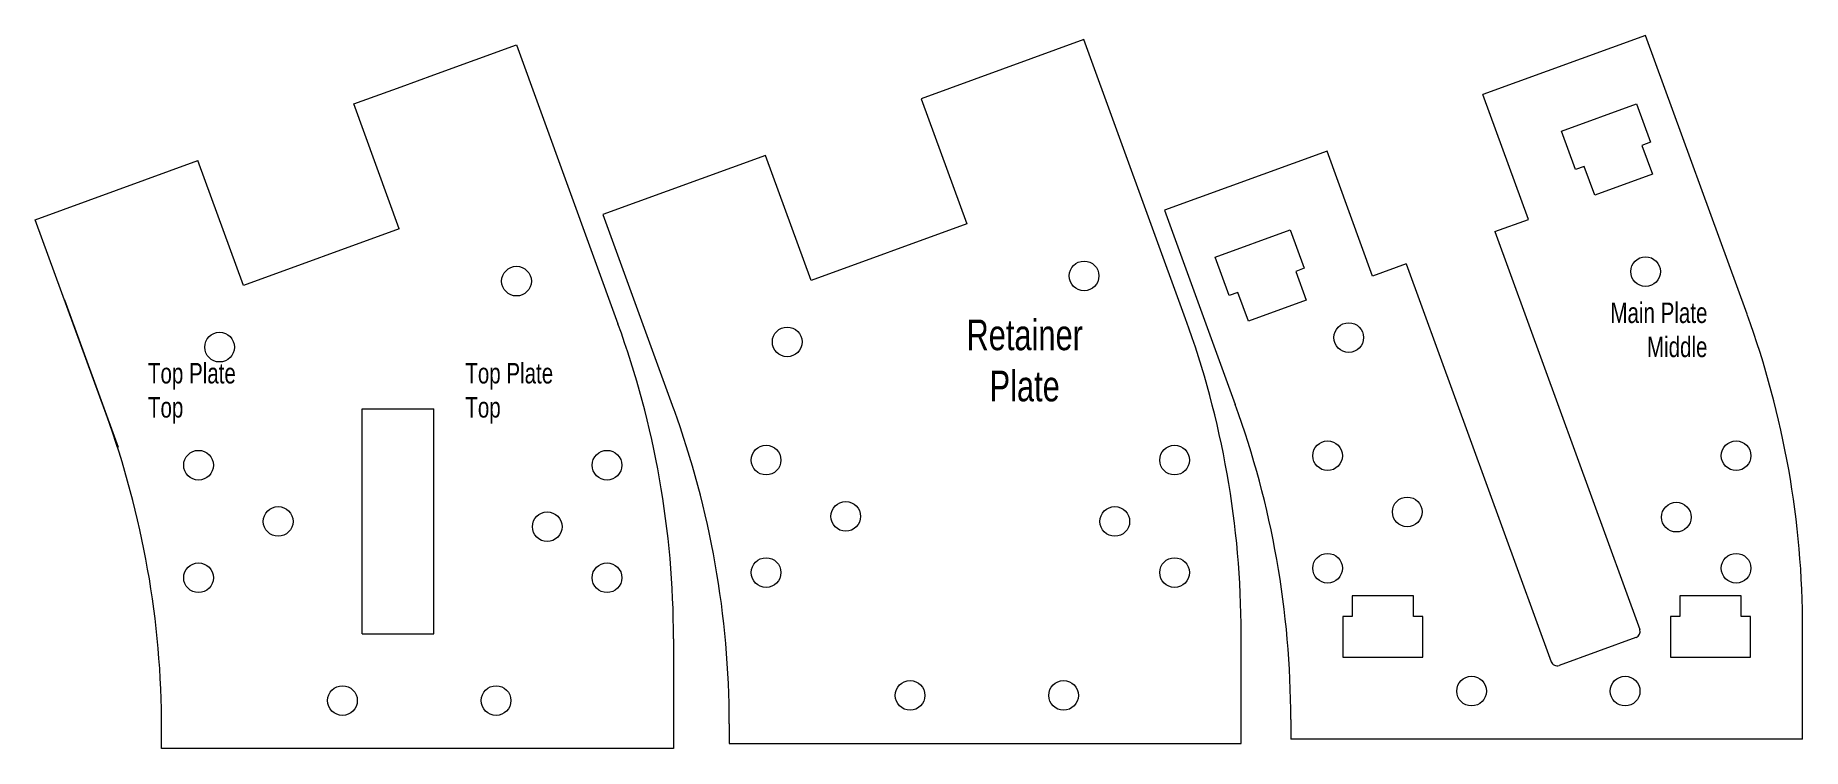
# Model space of a CAD drawing. Header units: millimetres. Extents: x 1 to 174, y 2 to 72.
import ezdxf

# ---------------------------------------------------------------- set-up
doc = ezdxf.new("R2010")
doc.units = ezdxf.units.MM
for name, color, linetype, lineweight, true_color in [('Main Plate Middle Layer', 7, 'CONTINUOUS', 0, 0x000000), ('Main Plate Middle Text', 4, 'CONTINUOUS', 0, 0x00ffff), ('Retainer Plate', 7, 'CONTINUOUS', 0, 0x000000), ('Retainer Plate Text', 4, 'CONTINUOUS', 0, 0x00ffff), ('Top Plate Top', 7, 'CONTINUOUS', 0, 0x000000), ('Top Plate Top Text', 4, 'CONTINUOUS', 0, 0x00ffff)]:
    doc.layers.add(name, color=color, linetype=linetype, lineweight=lineweight, true_color=true_color)
doc.styles.get("Standard").update_dxf_attribs({"font": 'txt', "width": 0.75})

msp = doc.modelspace()

# ---------------------------------------------------------------- linework, layer by layer
at = {"layer": 'Main Plate Middle Layer'}
for p, q in [((158.63, 71.74), (142.75, 65.96)), ((168.56, 44.47), (158.63, 71.74)), ((147.2, 53.75), (142.75, 65.96)), ((150.44, 62.38), (157.77, 65.04)), ((157.77, 65.04), (159.14, 61.29)), ((151.81, 58.62), (150.44, 62.38)), ((127.53, 60.42), (111.65, 54.64)), ((131.98, 48.21), (127.53, 60.42)), ((159.14, 61.29), (158.29, 60.98)), ((158.29, 60.98), (159.32, 58.16)), ((152.66, 58.93), (151.81, 58.62)), ((153.68, 56.11), (152.66, 58.93)), ((159.32, 58.16), (153.68, 56.11)), ((111.65, 54.64), (118.56, 35.65)), ((143.91, 52.55), (147.2, 53.75)), ((116.61, 50.06), (123.94, 52.73)), ((123.94, 52.73), (125.31, 48.97)), ((143.91, 52.55), (158.07, 13.65)), ((117.98, 46.31), (116.61, 50.06)), ((125.31, 48.97), (124.47, 48.67)), ((124.47, 48.67), (125.49, 45.85)), ((135.26, 49.4), (131.98, 48.21)), ((135.26, 49.4), (149.42, 10.5)), ((118.83, 46.61), (117.98, 46.31)), ((119.85, 43.79), (118.83, 46.61)), ((125.49, 45.85), (119.85, 43.79)), ((135.99, 16.94), (129.99, 16.94)), ((129.99, 16.94), (129.99, 14.94)), ((135.99, 14.94), (135.99, 16.94)), ((167.99, 16.94), (161.99, 16.94)), ((161.99, 16.94), (161.99, 14.94)), ((167.99, 14.94), (167.99, 16.94)), ((129.99, 14.94), (129.09, 14.94)), ((129.09, 14.94), (129.09, 10.94)), ((136.89, 14.94), (135.99, 14.94)), ((136.89, 10.94), (136.89, 14.94)), ((161.99, 14.94), (161.09, 14.94)), ((161.09, 14.94), (161.09, 10.94)), ((168.89, 14.94), (167.99, 14.94)), ((168.89, 10.94), (168.89, 14.94)), ((157.71, 12.88), (150.19, 10.14)), ((173.99, 2.94), (173.99, 13.68)), ((129.09, 10.94), (136.89, 10.94)), ((161.09, 10.94), (168.89, 10.94)), ((123.99, 4.87), (123.99, 2.94)), ((173.99, 2.94), (123.99, 2.94))]:
    msp.add_line(p, q, dxfattribs=at)
for centre in [(158.65, 48.64), (129.65, 42.19), (127.59, 30.65), (167.49, 30.65), (135.37, 25.15), (161.65, 24.64), (127.59, 19.65), (167.49, 19.65), (141.65, 7.64), (156.65, 7.64)]:
    msp.add_circle(centre, 1.45, dxfattribs=at)
for centre, radius, start, end in [((83.99, 13.68), 90, 0, 20), ((33.99, 4.87), 90, 0, 20), ((157.51, 13.44), 0.6, 290, 20), ((149.99, 10.71), 0.6, 200, 290)]:
    msp.add_arc(centre, radius, start, end, dxfattribs=at)
at = {"layer": 'Retainer Plate'}
for p, q in [((103.78, 71.32), (87.9, 65.54)), ((113.71, 44.04), (103.78, 71.32)), ((87.9, 65.54), (92.35, 53.33)), ((72.68, 60), (56.8, 54.22)), ((77.13, 47.78), (72.68, 60)), ((56.8, 54.22), (63.71, 35.23)), ((92.35, 53.33), (77.13, 47.78)), ((119.14, 2.51), (119.14, 13.26)), ((69.14, 4.45), (69.14, 2.51)), ((69.14, 4.45), (69.14, 2.51)), ((69.14, 2.51), (119.14, 2.51))]:
    msp.add_line(p, q, dxfattribs=at)
for centre in [(103.8, 48.22), (74.8, 41.77), (72.74, 30.22), (112.64, 30.22), (80.52, 24.72), (106.8, 24.22), (72.74, 19.22), (112.64, 19.22), (86.8, 7.22), (101.8, 7.22)]:
    msp.add_circle(centre, 1.45, dxfattribs=at)
for centre in [(29.14, 13.26), (-20.86, 4.45)]:
    msp.add_arc(centre, 90, 360, 20, dxfattribs=at)
at = {"layer": 'Top Plate Top'}
for p, q in [((40.3, 67.89), (48.35, 70.81)), ((48.35, 70.81), (58.27, 43.54)), ((37.1, 66.72), (40.3, 67.89)), ((32.47, 65.03), (37.1, 66.72)), ((36.91, 52.82), (32.47, 65.03)), ((1.36, 53.71), (17.24, 59.49)), ((21.69, 47.28), (17.24, 59.49)), ((8.27, 34.72), (1.36, 53.71)), ((36.91, 52.82), (21.69, 47.28)), ((4.21, 45.9), (9.45, 31.49)), ((33.3, 35.22), (40.3, 35.22)), ((33.3, 13.22), (33.3, 35.22)), ((40.3, 13.22), (40.3, 35.22)), ((33.3, 13.22), (40.3, 13.22)), ((63.7, 12.76), (63.7, 2.01)), ((13.7, 2.01), (13.7, 3.94)), ((63.7, 2.01), (13.7, 2.01))]:
    msp.add_line(p, q, dxfattribs=at)
for centre in [(48.36, 47.71), (19.36, 41.26), (17.3, 29.72), (57.2, 29.72), (25.08, 24.22), (51.36, 23.71), (17.3, 18.72), (57.2, 18.72), (31.36, 6.71), (46.36, 6.71)]:
    msp.add_circle(centre, 1.45, dxfattribs=at)
for centre in [(-26.3, 12.76), (-76.3, 3.94)]:
    msp.add_arc(centre, 90, 360, 20, dxfattribs=at)

# ---------------------------------------------------------------- texts
at = {"layer": 'Main Plate Middle Text', "insert": (164.69, 45.62), "char_height": 2, "width": 100, "attachment_point": 3}
msp.add_mtext('Main\\~Plate\\PMiddle', dxfattribs=at)
at = {"layer": 'Retainer Plate Text', "insert": (98, 39.94), "char_height": 3, "width": 100, "attachment_point": 5}
msp.add_mtext('Retainer\\PPlate', dxfattribs=at)
at = {"layer": 'Top Plate Top Text', "char_height": 2, "width": 100, "attachment_point": 1}
for insert in [(12.36, 39.71), (43.36, 39.71)]:
    msp.add_mtext('Top\\~Plate\\PTop', dxfattribs=dict(at, insert=insert))

doc.saveas('drawing.dxf')
